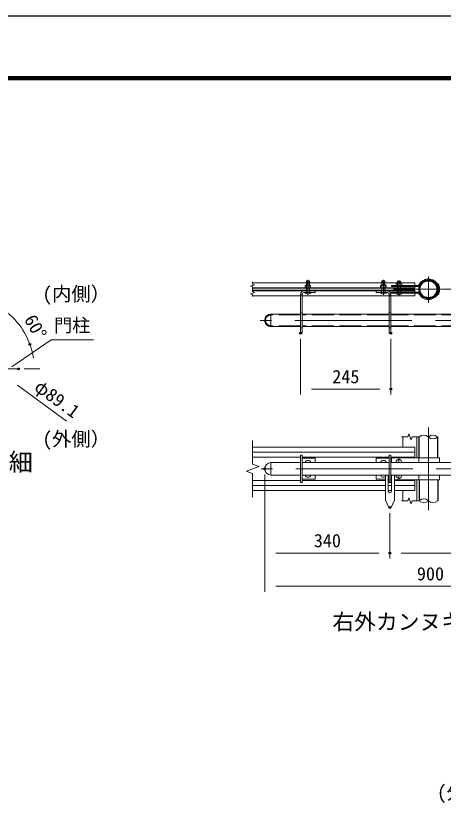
# Model space of a CAD drawing. Units: millimetres, scale not verified, with parts at other scales. Extents: x -6300 to 6300, y -4455 to 4455.
# Drawn here: x 1482 to 3802, y 170 to 4455 of the extents above; entities that cross this region are included whole.
import ezdxf
from ezdxf.enums import TextEntityAlignment as Align

# ---------------------------------------------------------------- set-up
doc = ezdxf.new("R2010")
doc.units = ezdxf.units.MM
doc.header["$LTSCALE"] = 20
doc.header["$PDMODE"] = 32
doc.header["$PDSIZE"] = 10
doc.linetypes.add('DASHED', pattern=[7.5, 6, -1.5])
doc.linetypes.add('USER1', pattern=[50.8, 31.75, -6.35, 6.35, -6.35])
for name, color, linetype, lineweight in [('0-0_D-STR1', 1, 'Continuous', 25), ('0-1_D-BMK', 2, 'USER1', 13), ('0-5_D-STR3', 3, 'Continuous', 13), ('0-7_D-STR-DIM', 7, 'Continuous', 13), ('0-9_Defpoints', 8, 'Continuous', 25), ('0-A_D-STR-TXT', 7, 'Continuous', 13), ('0-B_D-TTL-TXT', 7, 'Continuous', 25), ('0-C_D-TTL', 7, 'Continuous', 25)]:
    doc.layers.add(name, color=color, linetype=linetype, lineweight=lineweight)
doc.styles.add('ＭＳ ゴシック', font='')
doc.styles.get('ＭＳ ゴシック').set_extended_font_data('MS Gothic')

msp = doc.modelspace()

# ---------------------------------------------------------------- linework, layer by layer
at = {"layer": '0-0_D-STR1'}
for p, q in [((3670.95, 2056.1), (3670.95, 2168.78)), ((3772.55, 2056.1), (3772.55, 2169.4)), ((3670.95, 1936.1), (3670.95, 1823.41)), ((3772.55, 1936.1), (3772.55, 1822.8))]:
    msp.add_line(p, q, dxfattribs=at)
for radius in [50.8, 46.2]:
    msp.add_circle((3721.75, 2970.57), radius, dxfattribs=at)
at = {"layer": '0-1_D-BMK'}
for p, q in [((3067.96, 2941.17), (3067.96, 3021.17)), ((3477.55, 2941.17), (3477.55, 3021.17)), ((3561.75, 2938.17), (3561.75, 3018.17)), ((3721.75, 3039.87), (3721.75, 2896.27)), ((3791.05, 2970.57), (3533.09, 2970.57)), ((3794.05, 2970.57), (4070.21, 2970.57)), ((4648.45, 2801.97), (2808.45, 2801.97)), ((1497.04, 2538.25), (839.71, 2538.25)), ((3721.45, 1771.1), (3721.45, 2221.1)), ((3585.75, 2031.1), (3537.75, 2031.1)), ((3561.75, 2030.1), (3561.75, 2055.1)), ((4653.05, 1996.1), (2813.05, 1996.1)), ((3585.75, 1961.1), (3537.75, 1961.1)), ((3561.75, 1937.1), (3561.75, 1962.1))]:
    msp.add_line(p, q, dxfattribs=at)
at = {"layer": '0-5_D-STR3'}
for p, q in [((2767.09, 3005.97), (3647.55, 3005.97)), ((3061.15, 3016.97), (3059.55, 3015.37)), ((3059.55, 3015.37), (3059.55, 2992.17)), ((3059.55, 3015.37), (3075.55, 3015.37)), ((3061.15, 3016.97), (3061.15, 2992.17)), ((3061.15, 3016.97), (3073.95, 3016.97)), ((3073.95, 3016.97), (3073.95, 2992.17)), ((3075.55, 3015.37), (3073.95, 3016.97)), ((3075.55, 3015.37), (3075.55, 2992.17)), ((3470.74, 3016.97), (3469.14, 3015.37)), ((3469.14, 3015.37), (3469.14, 2992.17)), ((3469.14, 3015.37), (3485.14, 3015.37)), ((3470.74, 3016.97), (3470.74, 2992.17)), ((3470.74, 3016.97), (3483.54, 3016.97)), ((3483.54, 3016.97), (3483.54, 2992.17)), ((3485.14, 3015.37), (3483.54, 3016.97)), ((3485.14, 3015.37), (3485.14, 2992.17)), ((3546.75, 2991.17), (3546.75, 3002.57)), ((3550.38, 3004.17), (3573.25, 3004.17)), ((3555.35, 3013.97), (3553.75, 3012.37)), ((3553.75, 3012.37), (3553.75, 3004.17)), ((3553.75, 3012.37), (3569.75, 3012.37)), ((3554.25, 2991.17), (3554.25, 3002.57)), ((3555.35, 3013.97), (3555.35, 3004.17)), ((3555.35, 3013.97), (3568.15, 3013.97)), ((3568.15, 3013.97), (3568.15, 3004.17)), ((3569.75, 3012.37), (3568.15, 3013.97)), ((3569.25, 2991.17), (3569.25, 3002.57)), ((3569.75, 3012.37), (3569.75, 3004.17)), ((3576.75, 2991.17), (3576.75, 3002.57)), ((3647.55, 2975.97), (3647.55, 3005.97)), ((3770.56, 3000.49), (3772.62, 2999.77)), ((2767.09, 2979.17), (3647.55, 2979.17)), ((2767.09, 2975.97), (3647.55, 2975.97)), ((2767.09, 2965.17), (3647.55, 2965.17)), ((2767.09, 2961.97), (3647.55, 2961.97)), ((3107.55, 2961.97), (3045.55, 2961.97)), ((3052.55, 2979.17), (3052.55, 2990.57)), ((3082.55, 2979.17), (3052.55, 2979.17)), ((3056.19, 2992.17), (3079.06, 2992.17)), ((3059.55, 2975.97), (3059.55, 2961.97)), ((3060.05, 2979.17), (3060.05, 2990.57)), ((3075.05, 2979.17), (3075.05, 2990.57)), ((3075.55, 2975.97), (3075.55, 2961.97)), ((3082.55, 2979.17), (3082.55, 2990.57)), ((3107.55, 2952.97), (3107.55, 2961.97)), ((3437.55, 2961.97), (3499.55, 2961.97)), ((3437.55, 2952.97), (3437.55, 2961.97)), ((3462.14, 2979.17), (3462.14, 2990.57)), ((3492.14, 2979.17), (3462.14, 2979.17)), ((3465.77, 2992.17), (3488.64, 2992.17)), ((3469.14, 2975.97), (3469.14, 2965.17)), ((3469.64, 2979.17), (3469.64, 2990.57)), ((3484.64, 2979.17), (3484.64, 2990.57)), ((3485.14, 2975.97), (3485.14, 2965.17)), ((3492.14, 2979.17), (3492.14, 2990.57)), ((3666.2, 2991.17), (3521.75, 2991.17)), ((3521.75, 2986.57), (3521.75, 2991.17)), ((3666.2, 2986.57), (3521.75, 2986.57)), ((3542.84, 2986.57), (3542.84, 2991.17)), ((3576.75, 2991.17), (3546.75, 2991.17)), ((3553.75, 2986.57), (3553.75, 2979.17)), ((3553.75, 2975.97), (3553.75, 2965.17)), ((3553.75, 2961.97), (3553.75, 2954.57)), ((3569.75, 2986.57), (3569.75, 2979.17)), ((3569.75, 2975.97), (3569.75, 2965.17)), ((3569.75, 2961.97), (3569.75, 2954.57)), ((3582.84, 2986.57), (3582.84, 2991.17)), ((3647.55, 2965.17), (3647.55, 2935.17)), ((3769.05, 2996.14), (3771.11, 2995.42)), ((3770.7, 2987.58), (3775.05, 2989.09)), ((3776.13, 2974.97), (3776.5, 2975.34)), ((3776.13, 2966.17), (3776.5, 2965.8)), ((3779.38, 2971.72), (3779.75, 2972.09)), ((3779.38, 2969.42), (3779.75, 2969.05)), ((2767.09, 2935.17), (3647.55, 2935.17)), ((3027.55, 2731.97), (3027.55, 2943.97)), ((3036.55, 2943.97), (3027.55, 2943.97)), ((3036.55, 2731.97), (3036.55, 2943.97)), ((3107.55, 2952.97), (3045.55, 2952.97)), ((3437.55, 2952.97), (3499.55, 2952.97)), ((3508.55, 2943.97), (3517.55, 2943.97)), ((3508.55, 2731.97), (3508.55, 2943.97)), ((3517.55, 2731.97), (3517.55, 2943.97)), ((3666.2, 2954.57), (3521.75, 2954.57)), ((3521.75, 2954.57), (3521.75, 2949.97)), ((3666.2, 2949.97), (3521.75, 2949.97)), ((3542.84, 2954.57), (3542.84, 2949.97)), ((3582.84, 2954.57), (3582.84, 2949.97)), ((3769.05, 2945), (3771.11, 2945.72)), ((3770.56, 2940.65), (3772.62, 2941.37)), ((3770.7, 2953.56), (3775.05, 2952.05)), ((3027.55, 2835.97), (2862.45, 2835.97)), ((2867.05, 2835.97), (2867.05, 2767.97)), ((2867.05, 2835.97), (2867.05, 2767.97)), ((3508.55, 2835.97), (3036.55, 2835.97)), ((4062.95, 2835.97), (3517.55, 2835.97)), ((3027.55, 2767.97), (2862.45, 2767.97)), ((3508.55, 2767.97), (3036.55, 2767.97)), ((4062.95, 2767.97), (3517.55, 2767.97)), ((3036.55, 2731.97), (3027.55, 2731.97)), ((3508.55, 2731.97), (3517.55, 2731.97)), ((3583.75, 2114.4), (3583.75, 2169.4)), ((3659.75, 2056.1), (3659.75, 2169.4)), ((3647.55, 2114.4), (2767.09, 2114.4)), ((3647.55, 2114.4), (3647.55, 2056.1)), ((3647.55, 2086.65), (2767.09, 2086.65)), ((3027.55, 2059.86), (2767.09, 2059.86)), ((3027.55, 2071.1), (3027.55, 1921.1)), ((3027.55, 2071.1), (3036.55, 2071.1)), ((3036.55, 2071.1), (3036.55, 1921.1)), ((3508.55, 2059.86), (3036.55, 2059.86)), ((3508.55, 2071.1), (3508.55, 1921.1)), ((3517.55, 2071.1), (3508.55, 2071.1)), ((3517.55, 2071.1), (3517.55, 1921.1)), ((3647.55, 2059.86), (3517.55, 2059.86)), ((2867.05, 2030.1), (2867.05, 1962.1)), ((3027.55, 2030.1), (2867.05, 2030.1)), ((3036.55, 2053.1), (3107.55, 2053.1)), ((3508.55, 2030.1), (3036.55, 2030.1)), ((3107.55, 2053.1), (3107.55, 2030.1)), ((3437.55, 2053.1), (3437.55, 2030.1)), ((3508.55, 2053.1), (3437.55, 2053.1)), ((4067.55, 2030.1), (3517.55, 2030.1)), ((3782.18, 2056.1), (3521.75, 2056.1)), ((3521.75, 2056.1), (3521.75, 2030.1)), ((3669.25, 2056.1), (3669.25, 2030.1)), ((3782.18, 2056.1), (3782.18, 2030.1)), ((3027.55, 1932.34), (2767.09, 1932.34)), ((3027.55, 1962.1), (2867.05, 1962.1)), ((3508.55, 1962.1), (3036.55, 1962.1)), ((3036.55, 1939.1), (3107.55, 1939.1)), ((3488.05, 1932.34), (3036.55, 1932.34)), ((3107.55, 1962.1), (3107.55, 1939.1)), ((3437.55, 1962.1), (3437.55, 1939.1)), ((3488.05, 1939.1), (3437.55, 1939.1)), ((3488.05, 1962.1), (3488.05, 1826.1)), ((3504.05, 1962.1), (3504.05, 1875.1)), ((3508.55, 1939.1), (3504.05, 1939.1)), ((3508.55, 1932.34), (3504.05, 1932.34)), ((4067.55, 1962.1), (3517.55, 1962.1)), ((3522.05, 1932.34), (3517.55, 1932.34)), ((3521.75, 1962.1), (3521.75, 1936.1)), ((3522.05, 1936.1), (3521.75, 1936.1)), ((3522.05, 1962.1), (3522.05, 1875.1)), ((3538.05, 1962.1), (3538.05, 1826.1)), ((3782.18, 1936.1), (3538.05, 1936.1)), ((3647.55, 1932.34), (3538.05, 1932.34)), ((3647.55, 1936.1), (3647.55, 1877.8)), ((3659.75, 1936.1), (3659.75, 1822.8)), ((3669.25, 1962.1), (3669.25, 1936.1)), ((3782.18, 1962.1), (3782.18, 1936.1)), ((3488.05, 1905.54), (2767.09, 1905.54)), ((3027.55, 1921.1), (3036.55, 1921.1)), ((3522.05, 1905.54), (3504.05, 1905.54)), ((3517.55, 1921.1), (3508.55, 1921.1)), ((3647.55, 1905.54), (3538.05, 1905.54)), ((3488.05, 1877.8), (2767.09, 1877.8)), ((3522.05, 1877.8), (3504.05, 1877.8)), ((3647.55, 1877.8), (3538.05, 1877.8)), ((3583.75, 1877.8), (3583.75, 1822.8)), ((3507.05, 1786.1), (3488.05, 1826.1)), ((3519.05, 1786.1), (3538.05, 1826.1)), ((3519.05, 1786.1), (3507.05, 1786.1))]:
    msp.add_line(p, q, dxfattribs=at)
at = {"layer": '0-5_D-STR3', "linetype": 'DASHED'}
for p, q in [((3057.55, 2961.97), (3057.55, 2952.97)), ((3077.55, 2961.97), (3077.55, 2952.97)), ((3467.55, 2961.97), (3467.55, 2952.97)), ((3487.55, 2961.97), (3487.55, 2952.97)), ((3027.55, 2831.37), (2862.45, 2831.37)), ((3036.55, 2841.97), (3027.55, 2841.97)), ((3508.55, 2831.37), (3036.55, 2831.37)), ((3508.55, 2841.97), (3517.55, 2841.97)), ((4062.95, 2831.37), (3517.55, 2831.37)), ((3027.55, 2772.57), (2862.45, 2772.57)), ((3036.55, 2761.97), (3027.55, 2761.97)), ((3508.55, 2772.57), (3036.55, 2772.57)), ((3508.55, 2761.97), (3517.55, 2761.97)), ((4062.95, 2772.57), (3517.55, 2772.57))]:
    msp.add_line(p, q, dxfattribs=at)
at = {"layer": '0-5_D-STR3'}
for centre, radius, start, end in [((3550.5, 2998.98), 5.19, 43.75516, 136.24484), ((3561.75, 2985.79), 18.38, 65.91485, 114.08515), ((3573, 2999), 5.18, 43.62212, 136.37788), ((3721.75, 2970.57), 56.4, 33.87749, 155.59935), ((3721.75, 2970.57), 51.8, 33.83932, 155.59935), ((3771.88, 3004.26), 8.6, 214.30796, 250.76802), ((3771.88, 3004.26), 4, 214.30796, 250.76802), ((3769.99, 2991.99), 8.21, 22.34188, 71.3357), ((3045.55, 2943.97), 18, 90, 180), ((3056.3, 2986.98), 5.19, 43.75516, 136.24484), ((3067.55, 2973.79), 18.38, 65.91485, 114.08515), ((3078.8, 2987), 5.18, 43.62212, 136.37788), ((3465.89, 2986.98), 5.19, 43.75516, 136.24484), ((3477.14, 2973.79), 18.38, 65.91485, 114.08515), ((3488.39, 2987), 5.18, 43.62212, 136.37788), ((3499.55, 2943.97), 18, 0, 90), ((3666.2, 2995.77), 4.6, 270, 335.59935), ((3666.2, 2995.77), 9.2, 270, 335.59935), ((3722.83, 2970.57), 50.8, 1.62132, 19.56242), ((3722.83, 2970.57), 50.8, 340.43758, 358.37868), ((3769.99, 2991.98), 3.62, 20.70153, 72.01425), ((3721.56, 2970.23), 56.71, 8.64833, 23.96305), ((3721.56, 2970.91), 56.71, 336.03695, 351.35167), ((3782.21, 2968.89), 8.6, 135, 178.37868), ((3782.21, 2972.25), 8.6, 181.62132, 225), ((3722.83, 2970.57), 55.4, 2.08408, 19.52908), ((3722.83, 2970.57), 55.4, 340.47092, 357.91592), ((3773.67, 2978.17), 4, 315, 8.50024), ((3773.67, 2962.97), 4, 351.49976, 45), ((3722.83, 2970.57), 60, 8.50024, 24.14375), ((3722.83, 2970.57), 60, 335.85625, 351.49976), ((3782.32, 2972.33), 4.13, 176.42364, 224.64598), ((3782.32, 2968.81), 4.13, 135.35402, 183.57636), ((3773.67, 2978.17), 8.6, 315, 8.50024), ((3773.67, 2962.97), 8.6, 351.49976, 45), ((3045.55, 2943.97), 9, 90, 180), ((3067.96, 2968.29), 23.32, 221.06115, 318.93885), ((3477.55, 2968.29), 23.32, 221.06115, 318.93885), ((3499.55, 2943.97), 9, 0, 90), ((3562.16, 2965.29), 23.32, 221.06115, 318.93885), ((3666.2, 2945.37), 9.2, 24.40065, 90), ((3666.2, 2945.37), 4.6, 24.40065, 90), ((3721.75, 2970.57), 56.4, 204.40065, 326.12251), ((3721.75, 2970.57), 51.8, 204.40065, 326.16068), ((3771.88, 2936.88), 8.6, 109.23198, 145.69204), ((3771.88, 2936.88), 4, 109.23198, 145.69204), ((3769.99, 2949.16), 3.62, 287.98575, 339.29847), ((3769.99, 2949.15), 8.21, 288.6643, 337.65812), ((2867.05, 2801.97), 34, 90, 270), ((2867.05, 1996.1), 34, 90, 270), ((3067.55, 2026.1), 16, 14.47751, 165.52249), ((3477.55, 2026.1), 16, 14.47751, 165.52249), ((3561.75, 2031.1), 16, 356.41668, 183.58332), ((3067.55, 1966.1), 16, 194.47751, 345.52249), ((3477.55, 1966.1), 16, 194.47751, 311.0145), ((3561.75, 1961.1), 16, 176.41668, 3.58332), ((3513.05, 1875.1), 9, 180, 0)]:
    msp.add_arc(centre, radius, start, end, dxfattribs=at)
at = {"layer": '0-5_D-STR3', "linetype": 'DASHED'}
msp.add_arc((2867.05, 2801.97), 29.4, 90, 270, dxfattribs=at)
at = {"layer": '0-7_D-STR-DIM'}
for p, q in [((2767.09, 3010.47), (2767.09, 2998.67)), ((2756.52, 2987.12), (2777.66, 2994.82)), ((2767.09, 2983.27), (2756.52, 2987.12)), ((2777.66, 2994.82), (2767.09, 2998.67)), ((2767.09, 2983.27), (2767.09, 2971.47)), ((2767.09, 2969.67), (2767.09, 2957.87)), ((2777.66, 2954.02), (2767.09, 2957.87)), ((2756.52, 2946.32), (2777.66, 2954.02)), ((2767.09, 2942.47), (2756.52, 2946.32)), ((2767.09, 2942.47), (2767.09, 2930.67)), ((3027.55, 2701.97), (3027.55, 2398.93)), ((3517.55, 2701.97), (3517.55, 2398.93)), ((1527.04, 2538.25), (1612.14, 2538.25)), ((1757.46, 2254.34), (1490.85, 2450.03)), ((3087.55, 2428.93), (3457.55, 2428.93)), ((3610.21, 2169.4), (3615.98, 2185.25)), ((3615.98, 2185.25), (3627.52, 2153.54)), ((2767.09, 2149.89), (2767.09, 2021.75)), ((3610.21, 2169.4), (3576.15, 2169.4)), ((3627.52, 2153.54), (3633.29, 2169.4)), ((3667.35, 2169.4), (3633.29, 2169.4)), ((2802.33, 2008.92), (2767.09, 2021.75)), ((2731.85, 1983.27), (2802.33, 2008.92)), ((2767.09, 1970.44), (2731.85, 1983.27)), ((2767.09, 1970.44), (2767.09, 1842.31)), ((2833.05, 1966.1), (2833.05, 1508.75)), ((2833.05, 1966.1), (2833.05, 1328.75)), ((3610.21, 1822.8), (3576.15, 1822.8)), ((3610.21, 1822.8), (3615.98, 1838.65)), ((3615.98, 1838.65), (3627.52, 1806.94)), ((3627.52, 1806.94), (3633.29, 1822.8)), ((3667.35, 1822.8), (3633.29, 1822.8)), ((3513.05, 1756.1), (3513.05, 1508.75)), ((3513.05, 1756.1), (3513.05, 1508.75)), ((2893.05, 1538.75), (3453.05, 1538.75)), ((3573.05, 1538.75), (4573.05, 1538.75)), ((2893.05, 1358.75), (4573.05, 1358.75))]:
    msp.add_line(p, q, dxfattribs=at)
for centre, radius, start, end in [((1189.86, 2538.25), 392.28, 8.772, 51.03552), ((3696.2, 2143.37), 35.82, 45.18146, 134.81854), ((3746.7, 2143.37), 35.82, 45.18146, 134.81854), ((3746.7, 2194.2), 35.82, 225.18146, 314.81854), ((3696.8, 1797.38), 35.82, 45.18146, 134.81854), ((3696.8, 1848.21), 35.82, 225.18146, 314.81854), ((3747.3, 1848.21), 35.82, 225.18146, 314.81854)]:
    msp.add_arc(centre, radius, start, end, dxfattribs=at)
at = {"layer": '0-9_Defpoints'}
for p in [(3027.55, 2731.97), (3517.55, 2731.97), (1558.63, 2672.01), (1497.04, 2538.25), (1497.04, 2538.25), (3517.55, 2428.93), (2833.05, 1996.1), (3513.05, 1786.1), (3513.05, 1538.75)]:
    msp.add_point(p, dxfattribs=at)
at = {"layer": '0-A_D-STR-TXT'}
msp.add_lwpolyline([(1903.06, 2695.88), (1674.24, 2695.88), (1460.44, 2550.04)], dxfattribs=at)
at = {"layer": '0-C_D-TTL', "color": 2}
msp.add_lwpolyline([(-6300, 4455), (6300, 4455), (6300, -4455), (-6300, -4455)], close=True, dxfattribs=at)
at = {"layer": '0-C_D-TTL'}
for points in [[(-5895, 4125), (5895, 4125), (5895, -4125), (-5895, -4125)], [(-5891.25, 4121.25), (5891.25, 4121.25), (5891.25, -4121.25), (-5891.25, -4121.25)], [(-5887.5, 4117.5), (5887.5, 4117.5), (5887.5, -4117.5), (-5887.5, -4117.5)], [(-5883.75, 4113.75), (5883.75, 4113.75), (5883.75, -4113.75), (-5883.75, -4113.75)], [(-5880, 4110), (5880, 4110), (5880, -4110), (-5880, -4110)]]:
    msp.add_lwpolyline(points, close=True, dxfattribs=at)

# ---------------------------------------------------------------- texts
at = {"layer": '0-7_D-STR-DIM', "style": 'ＭＳ ゴシック'}
for s, rotation, p in [('60°', 299.904, (1505.75, 2796.15)), ('φ89.1', 323.721, (1563.01, 2409.63))]:
    msp.add_text(s, height=72.14, rotation=rotation, dxfattribs=at).set_placement(p, align=Align.BOTTOM_LEFT)
for s, p in [('245', (3200.03, 2439.05)), ('340', (3099.74, 1548.88)), ('900', (3659.36, 1368.88))]:
    msp.add_text(s, height=72.14, dxfattribs=at).set_placement(p, align=Align.BOTTOM_LEFT)
at = {"layer": '0-A_D-STR-TXT', "style": 'ＭＳ ゴシック'}
msp.add_text('門柱', height=72.14, dxfattribs=at).set_placement((1689.41, 2716.78), align=Align.BOTTOM_LEFT)
at = {"layer": '0-B_D-TTL-TXT', "style": 'ＭＳ ゴシック'}
for s, height, p in [('(内側）', 76.98, (1626.41, 2884.1)), ('(外側）', 76.98, (1626.41, 2096.74)), ('丁番詳細', 96.19, (1050.05, 1956.07)), ('右外カンヌキ取付詳細図', 86.66, (3200.55, 1096.95)), ('(外側）', 76.98, (3768.11, 178.55))]:
    msp.add_text(s, height=height, dxfattribs=at).set_placement(p, align=Align.BOTTOM_LEFT)

doc.saveas('drawing.dxf')
